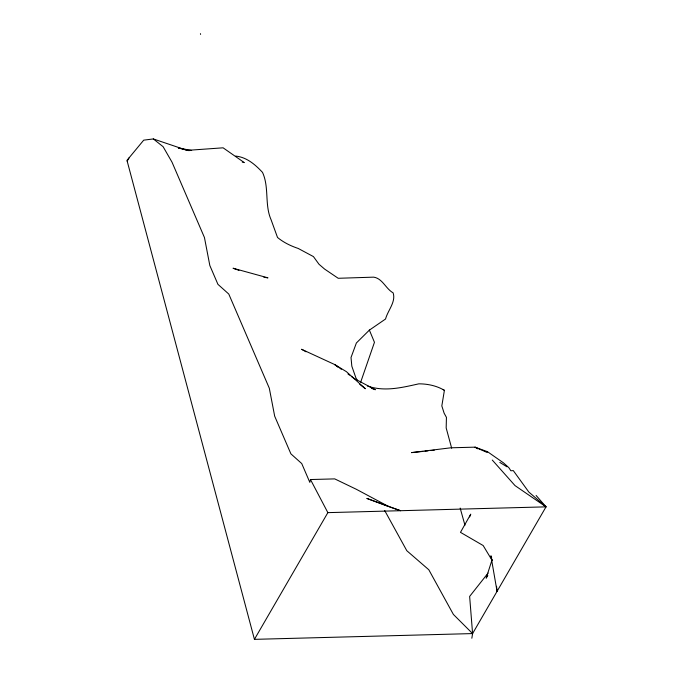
<?xml version="1.0" encoding="UTF-8"?>
<svg xmlns="http://www.w3.org/2000/svg" width="673" height="673" viewBox="0 0 673 673"><rect width="100%" height="100%" fill="white"/><g stroke="black" fill="none" stroke-linecap="round" stroke-linejoin="round"><path stroke-width="1.01" d="M471.84 638.24L472.589 633.579L469.636 596.429L488.085 573.076M388.136 506.264L356.454 489.347L334.725 478.89L310.48 479.538L309.841 482.398L301.74 463.562L290.896 453.846L274.677 416.175L269.309 388.22L228.77 294.042L217.926 284.326L209.825 265.49L204.449 237.535L172.027 162.193L163.118 146.706L153.335 138.941L143.711 140.152L126.978 160.367L254.428 639.35L472.589 633.579L546.022 506.853L536.112 495.463M492.232 559.255L486.175 578.174L487.816 575.524M360.669 382.197L374.457 342.296L369.326 329.989M469.628 516.957L470.747 514.147L460.475 532.351L483.164 545.534L492.207 560.559M127.18 161.116L129.081 157.827M254.428 639.35L327.86 512.633L310.48 479.538M422.88 451.415L411.497 452.618L450.759 447.806L474.995 447.158L487.479 451.684L503.454 462.847L508.847 467.668L510.857 470.764L513.289 470.604L528.835 492.056L546.022 506.853L327.86 512.633M424.949 451.196L428.053 450.868M431.157 450.54L434.262 450.212M263.9 277.284L267.972 277.848L233.043 268.233L238.965 270.361M486.613 451.558L487.479 451.684M189.138 150.693L178.303 147.976L191.645 150.483M235.71 156.077C246.89 157.28 255.202 164.599 262.52 172.389C269.385 187.363 264.447 204.777 271.076 219.718L277.52 237.468C283.577 242.499 290.812 245.965 298.232 248.463L313.441 256.598L319.002 264.253L324.588 269.065L338.208 278.286L373.692 277.15C382.533 278.454 385.73 288.734 393.116 292.839C396.145 301.832 387.783 310.48 385.536 319.019L369.309 330.174L356.379 342.978L351.02 357.506L351.828 366.196L355.908 377.906L357.405 380.489M242.272 162.084L244.282 162.597L223.1 147.816L187.136 150.373L153.335 138.941M367.424 386.008C384.426 391.98 401.932 387.589 418.741 383.854L418.799 383.837C427.574 383.82 436.861 385.772 444.399 390.348L441.825 405.92L444.13 413.197L446.435 417.378L446.174 427.944L451.676 448.235M389.044 506.744L400.578 510.706L366.835 498.415L388.077 506.382M371.429 388.338L375.332 389.726L354.587 378.714L351.289 376.358M487.159 452.466L474.995 447.158L477.653 448.798M306.047 351.786L301.571 349.27L334.784 364.589L346.418 371.673L365.346 388.733L359.719 384.283M443.086 389.49L444.062 390.054M499.82 462.41L506.92 466.768M546.022 506.853L515.022 485.603L492.274 460.046M338.082 366.945L334.784 364.589L337.997 367.13M339.739 368.123L341.388 369.3M347.991 374.003L349.64 375.181M472.589 633.579L453.383 614.424L428.81 569.762L406.812 550.716L384.695 510.529M491.66 557.639L490.903 555.797L497.061 591.34L496.556 586.292M460.164 508.081L464.959 525.218M200.411 33.65L200.613 34.399"/></g></svg>
